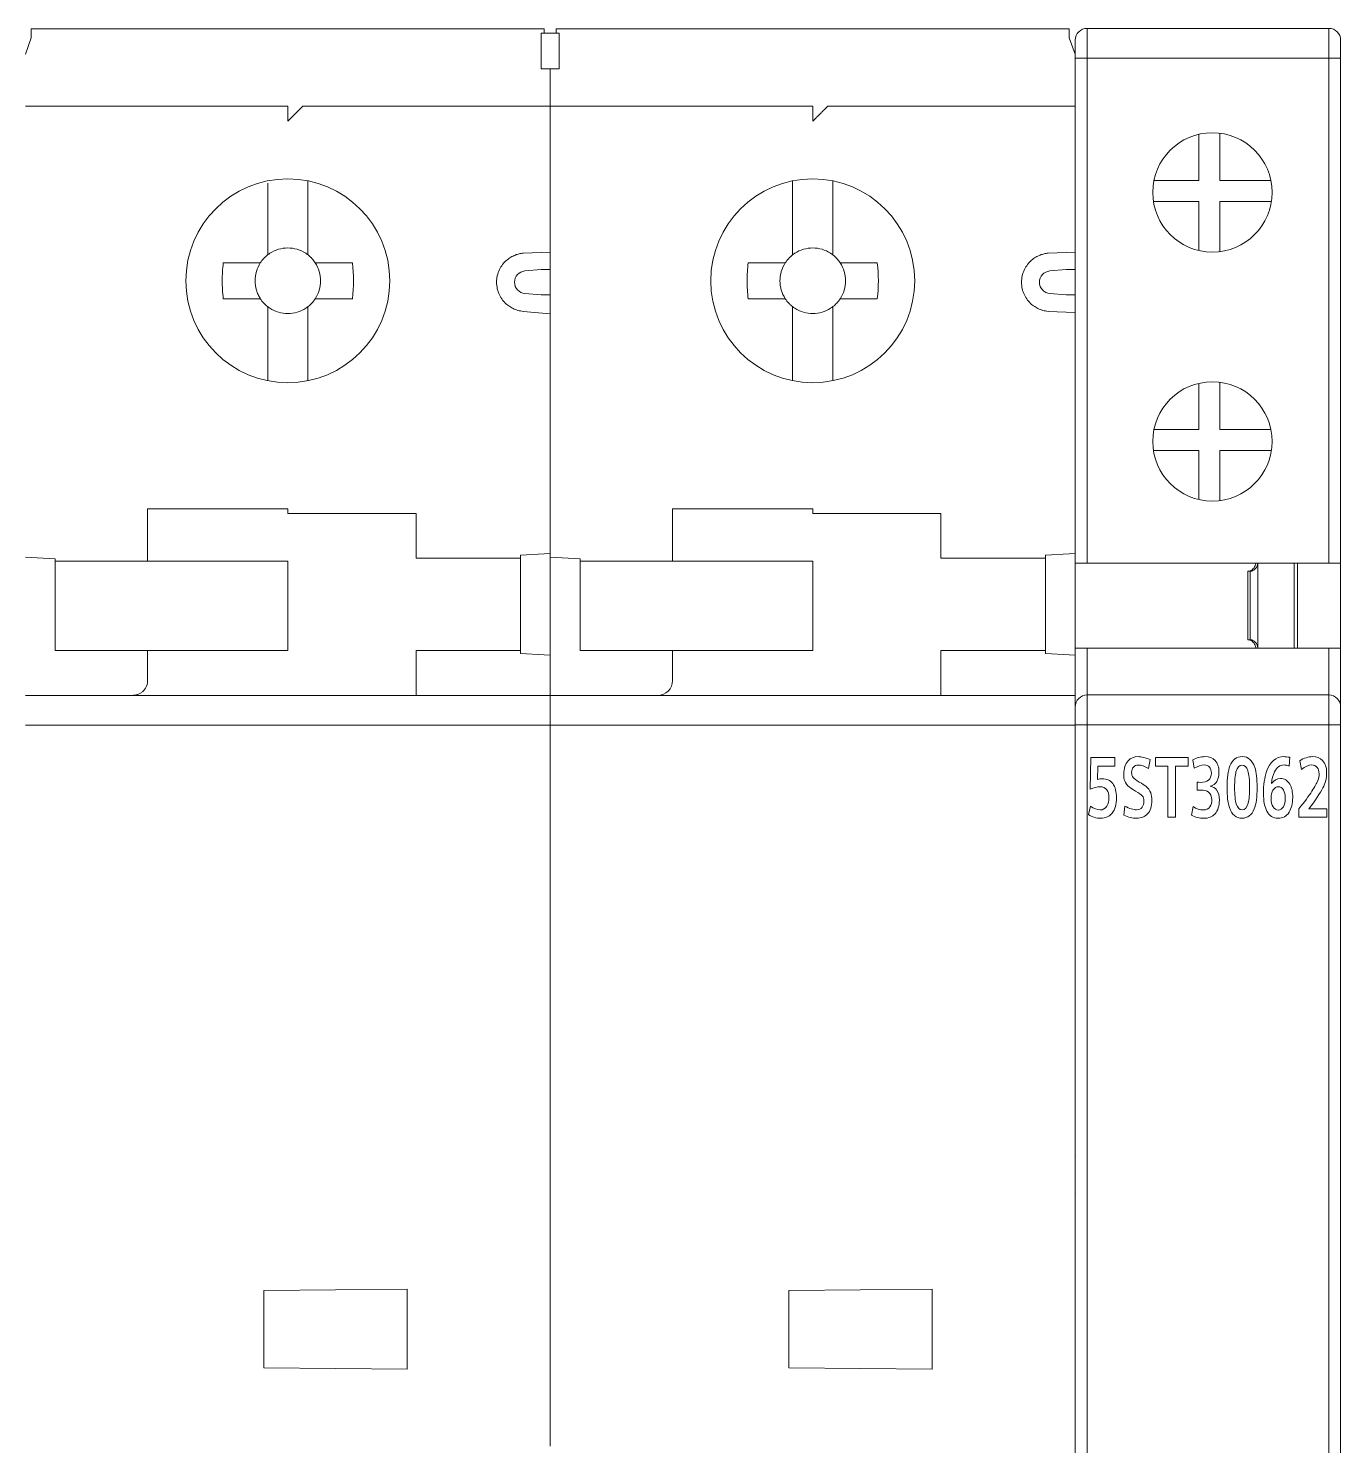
# Model space of a CAD drawing. Header units: millimetres. Extents: x 1359 to 3577, y 1336 to 3557.
# Drawn here: x 2645.08 to 2689.08, y 2729.83 to 2777.34 of the extents above; entities that cross this region are included whole.
import ezdxf

# ---------------------------------------------------------------- set-up
doc = ezdxf.new("R2010")
doc.units = ezdxf.units.MM
doc.layers.add('000-PI-Oprema', color=30, linetype='Continuous', lineweight=5)

msp = doc.modelspace()

# ---------------------------------------------------------------- linework, layer by layer
at = {"layer": '000-PI-Oprema', "color": 0, "lineweight": 0}
for p, q in [((2645.176, 2777.031), (2644.976, 2776.481)), ((2645.176, 2777.331), (2649.976, 2777.331)), ((2649.976, 2777.331), (2657.596, 2777.331)), ((2657.596, 2777.331), (2662.376, 2777.331)), ((2662.276, 2777.181), (2662.376, 2777.181)), ((2662.376, 2777.181), (2662.776, 2777.181)), ((2662.776, 2777.331), (2667.576, 2777.331)), ((2662.776, 2777.181), (2662.876, 2777.181)), ((2667.576, 2777.331), (2675.196, 2777.331)), ((2675.196, 2777.331), (2679.976, 2777.331)), ((2680.176, 2776.481), (2679.976, 2777.031)), ((2680.176, 2776.481), (2680.176, 2773.881)), ((2662.276, 2775.981), (2662.276, 2776.281)), ((2662.876, 2775.981), (2662.276, 2775.981)), ((2662.576, 2775.981), (2662.576, 2770.161)), ((2662.876, 2775.981), (2662.876, 2776.281)), ((2653.776, 2774.731), (2644.976, 2774.731)), ((2654.276, 2774.731), (2662.376, 2774.731)), ((2662.376, 2774.731), (2671.376, 2774.731)), ((2671.876, 2774.731), (2680.176, 2774.731)), ((2680.176, 2773.881), (2680.176, 2770.161)), ((2653.101, 2772.157), (2653.101, 2770.038)), ((2654.451, 2772.157), (2654.451, 2772.232)), ((2654.451, 2770.038), (2654.451, 2772.157)), ((2670.701, 2772.232), (2670.701, 2772.157)), ((2670.701, 2772.157), (2670.701, 2770.038)), ((2672.051, 2772.157), (2672.051, 2772.232)), ((2672.051, 2770.038), (2672.051, 2772.157)), ((2653.101, 2769.75), (2653.101, 2770.038)), ((2654.451, 2769.75), (2654.451, 2770.038)), ((2662.576, 2769.844), (2661.67, 2769.806)), ((2662.576, 2767.501), (2662.576, 2770.161)), ((2670.701, 2769.75), (2670.701, 2770.038)), ((2672.051, 2769.75), (2672.051, 2770.038)), ((2680.176, 2769.844), (2679.27, 2769.806)), ((2651.612, 2769.481), (2652.47, 2769.481)), ((2655.082, 2769.481), (2655.94, 2769.481)), ((2669.212, 2769.481), (2670.07, 2769.481)), ((2672.682, 2769.481), (2673.54, 2769.481)), ((2662.276, 2769.257), (2661.722, 2769.209)), ((2679.876, 2769.257), (2679.322, 2769.209)), ((2680.176, 2769.257), (2680.176, 2768.405)), ((2662.276, 2768.405), (2661.722, 2768.454)), ((2679.876, 2768.405), (2679.322, 2768.454)), ((2651.612, 2768.281), (2652.47, 2768.281)), ((2653.101, 2767.725), (2653.101, 2768.013)), ((2654.451, 2767.725), (2654.451, 2768.013)), ((2655.94, 2768.281), (2655.082, 2768.281)), ((2669.212, 2768.281), (2670.07, 2768.281)), ((2670.701, 2767.725), (2670.701, 2768.013)), ((2672.051, 2767.725), (2672.051, 2768.013)), ((2673.54, 2768.281), (2672.682, 2768.281)), ((2653.101, 2767.725), (2653.101, 2765.605)), ((2654.451, 2765.605), (2654.451, 2767.725)), ((2661.67, 2767.856), (2662.576, 2767.777)), ((2662.576, 2767.501), (2662.576, 2759.734)), ((2670.701, 2767.725), (2670.701, 2765.605)), ((2672.051, 2765.605), (2672.051, 2767.725)), ((2679.27, 2767.856), (2680.176, 2767.818)), ((2680.176, 2767.501), (2680.176, 2759.734)), ((2653.101, 2765.605), (2653.101, 2765.531)), ((2654.451, 2765.531), (2654.451, 2765.605)), ((2670.701, 2765.605), (2670.701, 2765.531)), ((2672.051, 2765.531), (2672.051, 2765.605)), ((2680.181, 2763.381), (2680.176, 2763.381)), ((2649.076, 2761.231), (2653.776, 2761.231)), ((2649.076, 2759.481), (2649.076, 2761.231)), ((2653.776, 2761.231), (2653.776, 2761.081)), ((2671.376, 2761.231), (2666.676, 2761.231)), ((2666.676, 2759.481), (2666.676, 2761.231)), ((2671.376, 2761.081), (2671.376, 2761.231)), ((2653.776, 2761.081), (2658.076, 2761.081)), ((2658.076, 2761.081), (2658.076, 2759.581)), ((2675.676, 2761.081), (2671.376, 2761.081)), ((2675.676, 2759.581), (2675.676, 2761.081)), ((2645.176, 2759.599), (2644.976, 2759.61)), ((2645.176, 2759.599), (2645.976, 2759.557)), ((2645.976, 2759.557), (2645.976, 2759.481)), ((2645.976, 2759.481), (2649.076, 2759.481)), ((2645.976, 2759.481), (2645.976, 2756.481)), ((2649.076, 2759.481), (2649.476, 2759.481)), ((2649.476, 2759.481), (2653.776, 2759.481)), ((2653.776, 2759.481), (2653.776, 2756.481)), ((2658.476, 2759.581), (2658.076, 2759.581)), ((2658.476, 2759.581), (2661.576, 2759.581)), ((2661.576, 2759.681), (2662.376, 2759.723)), ((2661.576, 2759.581), (2661.576, 2759.681)), ((2661.576, 2756.481), (2661.576, 2759.581)), ((2662.376, 2759.723), (2662.576, 2759.734)), ((2662.576, 2759.734), (2662.576, 2759.61)), ((2662.576, 2759.61), (2662.776, 2759.599)), ((2662.576, 2759.581), (2662.576, 2759.61)), ((2662.576, 2759.581), (2662.576, 2756.329)), ((2662.776, 2759.599), (2663.576, 2759.557)), ((2663.576, 2759.557), (2663.576, 2759.481)), ((2663.576, 2759.481), (2666.676, 2759.481)), ((2663.576, 2759.481), (2663.576, 2756.481)), ((2666.676, 2759.481), (2667.076, 2759.481)), ((2667.076, 2759.481), (2671.376, 2759.481)), ((2671.376, 2759.481), (2671.376, 2756.481)), ((2676.076, 2759.581), (2675.676, 2759.581)), ((2679.176, 2759.581), (2676.076, 2759.581)), ((2679.976, 2759.723), (2679.176, 2759.681)), ((2679.176, 2759.581), (2679.176, 2759.681)), ((2679.176, 2756.481), (2679.176, 2759.581)), ((2680.176, 2759.734), (2679.976, 2759.723)), ((2680.176, 2759.734), (2680.176, 2756.329)), ((2680.176, 2758.781), (2680.181, 2758.781)), ((2645.976, 2756.481), (2649.076, 2756.481)), ((2649.476, 2756.481), (2649.076, 2756.481)), ((2649.076, 2756.481), (2649.076, 2755.481)), ((2653.776, 2756.481), (2649.476, 2756.481)), ((2658.076, 2756.481), (2658.476, 2756.481)), ((2658.076, 2754.981), (2658.076, 2756.481)), ((2661.576, 2756.481), (2658.476, 2756.481)), ((2661.576, 2756.381), (2661.576, 2756.481)), ((2666.676, 2756.481), (2663.576, 2756.481)), ((2666.676, 2756.481), (2667.076, 2756.481)), ((2666.676, 2756.481), (2666.676, 2755.481)), ((2671.376, 2756.481), (2667.076, 2756.481)), ((2675.676, 2756.481), (2676.076, 2756.481)), ((2675.676, 2756.481), (2675.676, 2754.981)), ((2679.176, 2756.481), (2676.076, 2756.481)), ((2679.176, 2756.381), (2679.176, 2756.481)), ((2661.576, 2756.381), (2662.376, 2756.339)), ((2662.376, 2756.339), (2662.576, 2756.329)), ((2662.576, 2755.405), (2662.576, 2756.329)), ((2679.976, 2756.339), (2679.176, 2756.381)), ((2679.976, 2756.339), (2680.176, 2756.329)), ((2680.176, 2756.329), (2680.176, 2754.131)), ((2662.576, 2755.405), (2662.576, 2754.131)), ((2644.976, 2754.981), (2662.576, 2754.981)), ((2680.176, 2754.981), (2662.576, 2754.981)), ((2662.576, 2754.131), (2662.576, 2753.981)), ((2680.176, 2754.131), (2680.176, 2729.964)), ((2662.376, 2753.981), (2644.976, 2753.981)), ((2662.576, 2753.981), (2662.376, 2753.981)), ((2679.976, 2753.981), (2662.576, 2753.986)), ((2662.576, 2753.981), (2662.576, 2729.814)), ((2679.976, 2753.981), (2680.176, 2753.981)), ((2680.176, 2749.281), (2680.181, 2749.281)), ((2680.181, 2746.936), (2680.176, 2746.931)), ((2680.176, 2739.531), (2680.181, 2739.526)), ((2680.176, 2738.281), (2680.181, 2738.295)), ((2652.976, 2735.031), (2657.776, 2735.073)), ((2652.976, 2732.431), (2652.976, 2735.031)), ((2657.776, 2735.073), (2657.776, 2732.389)), ((2670.576, 2735.031), (2675.376, 2735.073)), ((2670.576, 2732.431), (2670.576, 2735.031)), ((2675.376, 2735.073), (2675.376, 2732.389)), ((2657.776, 2732.389), (2652.976, 2732.431)), ((2675.376, 2732.389), (2670.576, 2732.431))]:
    msp.add_line(p, q, dxfattribs=at)
at = {"layer": '000-PI-Oprema', "color": 0, "linetype": 'ByBlock', "lineweight": 0}
for p, q in [((2680.176, 2776.344), (2680.176, 2776.944)), ((2680.576, 2777.344), (2688.676, 2777.344)), ((2680.576, 2776.344), (2680.576, 2777.344)), ((2688.676, 2776.344), (2688.676, 2777.344)), ((2689.076, 2776.944), (2689.076, 2776.344)), ((2680.176, 2759.419), (2680.176, 2776.344)), ((2680.576, 2776.344), (2680.176, 2776.344)), ((2680.576, 2759.419), (2680.576, 2776.344)), ((2680.576, 2776.344), (2688.676, 2776.344)), ((2688.676, 2759.419), (2688.676, 2776.344)), ((2689.076, 2776.344), (2688.676, 2776.344)), ((2689.076, 2776.344), (2689.076, 2759.419)), ((2684.325, 2773.792), (2684.325, 2772.244)), ((2685.025, 2773.828), (2685.025, 2772.244)), ((2682.817, 2772.244), (2684.325, 2772.244)), ((2685.025, 2772.244), (2686.736, 2772.244)), ((2682.799, 2771.544), (2684.325, 2771.544)), ((2684.325, 2771.544), (2684.325, 2769.895)), ((2685.025, 2769.86), (2685.025, 2771.544)), ((2686.754, 2771.544), (2685.025, 2771.544)), ((2684.325, 2765.442), (2684.325, 2763.894)), ((2685.025, 2765.478), (2685.025, 2763.894)), ((2682.817, 2763.894), (2684.325, 2763.894)), ((2685.025, 2763.894), (2686.736, 2763.894)), ((2684.325, 2763.194), (2682.799, 2763.194)), ((2684.325, 2763.194), (2684.325, 2761.545)), ((2686.754, 2763.194), (2685.025, 2763.194)), ((2685.025, 2761.51), (2685.025, 2763.194)), ((2680.576, 2759.419), (2680.176, 2759.419)), ((2680.176, 2759.144), (2680.176, 2759.419)), ((2688.676, 2759.419), (2680.576, 2759.419)), ((2686.299, 2759.419), (2686.299, 2756.569)), ((2687.521, 2756.569), (2687.521, 2759.419)), ((2687.626, 2759.419), (2687.626, 2756.569)), ((2689.076, 2759.419), (2688.676, 2759.419)), ((2689.076, 2759.419), (2689.076, 2756.569)), ((2680.176, 2756.569), (2680.176, 2759.144)), ((2685.966, 2756.844), (2685.966, 2759.144)), ((2685.966, 2759.144), (2686.037, 2759.144)), ((2686.037, 2756.844), (2686.037, 2759.144)), ((2686.052, 2759.144), (2686.037, 2759.144)), ((2680.176, 2754.594), (2680.176, 2756.569)), ((2680.176, 2756.569), (2680.576, 2756.569)), ((2688.676, 2756.569), (2680.576, 2756.569)), ((2680.576, 2756.569), (2680.576, 2754.994)), ((2686.037, 2756.844), (2685.966, 2756.844)), ((2686.052, 2756.844), (2686.037, 2756.844)), ((2688.676, 2756.569), (2689.076, 2756.569)), ((2688.676, 2754.994), (2688.676, 2756.569)), ((2689.076, 2756.569), (2689.076, 2754.594)), ((2680.176, 2753.994), (2680.176, 2754.594)), ((2688.676, 2754.994), (2680.576, 2754.994)), ((2680.576, 2753.994), (2680.576, 2754.994)), ((2688.676, 2753.994), (2688.676, 2754.994)), ((2689.076, 2754.594), (2689.076, 2753.994)), ((2680.176, 2727.383), (2680.176, 2753.994)), ((2680.576, 2753.994), (2680.176, 2753.994)), ((2680.576, 2727.638), (2680.576, 2753.994)), ((2688.676, 2753.994), (2680.576, 2753.994)), ((2689.076, 2753.994), (2688.676, 2753.994)), ((2688.676, 2727.638), (2688.676, 2753.994)), ((2689.076, 2753.994), (2689.076, 2727.383)), ((2689.076, 2753.994), (2689.076, 2727.383)), ((2680.675, 2751.836), (2680.698, 2752.894)), ((2680.698, 2752.894), (2681.509, 2752.894)), ((2681.509, 2752.894), (2681.509, 2752.612)), ((2682.686, 2752.826), (2682.636, 2752.529)), ((2682.865, 2752.612), (2682.865, 2752.894)), ((2682.865, 2752.894), (2683.958, 2752.894)), ((2683.958, 2752.894), (2683.958, 2752.612)), ((2684.168, 2752.537), (2684.119, 2752.819)), ((2687.369, 2752.904), (2687.349, 2752.61)), ((2687.763, 2752.496), (2687.702, 2752.787)), ((2680.94, 2752.612), (2680.928, 2752.166)), ((2681.509, 2752.612), (2680.94, 2752.612)), ((2683.283, 2752.612), (2682.865, 2752.612)), ((2683.283, 2750.894), (2683.283, 2752.612)), ((2683.958, 2752.612), (2683.534, 2752.612)), ((2683.534, 2752.612), (2683.534, 2750.894)), ((2684.27, 2751.799), (2684.27, 2752.071)), ((2680.617, 2750.984), (2680.686, 2751.272)), ((2681.808, 2750.964), (2681.844, 2751.269)), ((2684.076, 2750.966), (2684.128, 2751.252)), ((2683.534, 2750.894), (2683.283, 2750.894)), ((2687.677, 2750.894), (2687.677, 2751.172)), ((2688.617, 2750.894), (2687.677, 2750.894)), ((2688.009, 2751.176), (2688.617, 2751.176)), ((2688.617, 2751.176), (2688.617, 2750.894))]:
    msp.add_line(p, q, dxfattribs=at)
for centre in [(2684.776, 2771.844), (2684.776, 2763.494)]:
    msp.add_circle(centre, 2, dxfattribs=at)
at = {"layer": '000-PI-Oprema', "color": 0, "lineweight": 0}
for centre in [(2653.776, 2768.881), (2671.376, 2768.881)]:
    msp.add_circle(centre, 3.418, dxfattribs=at)
at = {"layer": '000-PI-Oprema', "color": 0, "linetype": 'ByBlock', "lineweight": 0}
for centre, start, end in [((2680.576, 2776.944), 90, 180), ((2688.676, 2776.944), 0, 90), ((2680.576, 2754.594), 90, 180), ((2688.676, 2754.594), 0, 90)]:
    msp.add_arc(centre, 0.4, start, end, dxfattribs=at)
at = {"layer": '000-PI-Oprema', "color": 0, "lineweight": 0}
for centre, radius, start, end in [((2653.776, 2768.881), 1.1, 123.0557, 133.0681), ((2653.776, 2768.881), 1.1, 46.9319, 56.9443), ((2671.376, 2768.881), 1.1, 123.0557, 133.0681), ((2671.376, 2768.881), 1.1, 46.9319, 56.9443), ((2653.776, 2768.881), 1.1, 136.9319, 146.9443), ((2653.776, 2768.881), 1.1, 135, 136.9319), ((2653.776, 2768.881), 1.1, 45, 46.9319), ((2653.776, 2768.881), 1.1, 43.0681, 45), ((2653.776, 2768.881), 1.1, 33.0557, 43.0681), ((2671.376, 2768.881), 1.1, 136.9319, 146.9443), ((2671.376, 2768.881), 1.1, 135, 136.9319), ((2671.376, 2768.881), 1.1, 45, 46.9319), ((2671.376, 2768.881), 1.1, 43.0681, 45), ((2671.376, 2768.881), 1.1, 33.0557, 43.0681), ((2653.776, 2768.881), 1.1, 213.0557, 223.0681), ((2653.776, 2768.881), 1.1, 226.9319, 236.9443), ((2653.776, 2768.881), 1.1, 303.0557, 313.0681), ((2653.776, 2768.881), 1.1, 313.0681, 315), ((2653.776, 2768.881), 1.1, 315, 316.9319), ((2653.776, 2768.881), 1.1, 316.9319, 326.9443), ((2671.376, 2768.881), 1.1, 213.0557, 223.0681), ((2671.376, 2768.881), 1.1, 226.9319, 236.9443), ((2671.376, 2768.881), 1.1, 303.0557, 313.0681), ((2671.376, 2768.881), 1.1, 313.0681, 315), ((2671.376, 2768.881), 1.1, 315, 316.9319), ((2671.376, 2768.881), 1.1, 316.9319, 326.9443), ((2666.176, 2755.481), 0.5, 270, 0)]:
    msp.add_arc(centre, radius, start, end, dxfattribs=at)
for points, knots in [([(2645.176, 2777.031), (2645.176, 2777.057), (2645.176, 2777.112), (2645.176, 2777.187), (2645.176, 2777.252), (2645.176, 2777.298), (2645.176, 2777.326), (2645.176, 2777.329), (2645.176, 2777.331)], [0.2613825, 0.2613825, 0.2613825, 0.2613825, 0.3685854, 0.5000663, 0.6285535, 0.7600358, 0.8779631, 1, 1, 1, 1]), ([(2662.276, 2777.181), (2662.276, 2777.162), (2662.276, 2777.108), (2662.276, 2776.993), (2662.276, 2776.834), (2662.276, 2776.657), (2662.276, 2776.47), (2662.276, 2776.344), (2662.276, 2776.281)], [0.287427, 0.287427, 0.287427, 0.287427, 0.3699948, 0.5001298, 0.629921, 0.7600558, 0.879771, 1, 1, 1, 1]), ([(2662.376, 2777.181), (2662.376, 2777.182), (2662.376, 2777.238), (2662.376, 2777.306), (2662.376, 2777.323), (2662.376, 2777.331)], [0, 0, 0, 0, 0.010834, 0.505413, 1, 1, 1, 1]), ([(2662.776, 2777.331), (2662.776, 2777.323), (2662.776, 2777.306), (2662.776, 2777.238), (2662.776, 2777.182), (2662.776, 2777.181)], [0, 0, 0, 0, 0.494587, 0.989166, 1, 1, 1, 1]), ([(2662.876, 2777.181), (2662.876, 2777.133), (2662.876, 2777.068), (2662.876, 2776.803), (2662.876, 2776.543), (2662.876, 2776.281)], [0.2858647, 0.2858647, 0.2858647, 0.2858647, 0.5, 0.5, 1, 1, 1, 1]), ([(2679.976, 2777.031), (2679.976, 2777.088), (2679.976, 2777.141), (2679.976, 2777.277), (2679.976, 2777.331), (2679.976, 2777.331)], [0.262243, 0.262243, 0.262243, 0.262243, 0.5, 0.5, 1, 1, 1, 1]), ([(2653.776, 2774.731), (2653.776, 2774.73), (2653.776, 2774.729), (2653.776, 2774.716), (2653.776, 2774.694), (2653.776, 2774.652), (2653.776, 2774.588), (2653.776, 2774.508), (2653.776, 2774.42), (2653.776, 2774.326), (2653.776, 2774.263), (2653.776, 2774.231)], [0, 0, 0, 0, 0.080758, 0.160392, 0.240099, 0.368585, 0.500066, 0.628554, 0.760036, 0.877963, 1, 1, 1, 1]), ([(2654.276, 2774.731), (2654.276, 2774.731), (2654.274, 2774.73), (2654.265, 2774.72), (2654.25, 2774.706), (2654.229, 2774.684), (2654.202, 2774.657), (2654.169, 2774.624), (2654.122, 2774.577), (2654.055, 2774.51), (2653.974, 2774.428), (2653.879, 2774.334), (2653.814, 2774.269), (2653.776, 2774.231)], [0, 0, 0, 0, 0.056117, 0.113833, 0.173777, 0.236509, 0.302522, 0.372235, 0.446007, 0.56933, 0.712859, 0.83153, 1, 1, 1, 1]), ([(2671.376, 2774.231), (2671.376, 2774.362), (2671.376, 2774.492), (2671.376, 2774.677), (2671.376, 2774.731), (2671.376, 2774.731)], [0, 0, 0, 0, 0.5, 0.5, 1, 1, 1, 1]), ([(2671.376, 2774.231), (2671.398, 2774.253), (2671.442, 2774.297), (2671.506, 2774.361), (2671.577, 2774.432), (2671.654, 2774.509), (2671.73, 2774.585), (2671.793, 2774.648), (2671.84, 2774.695), (2671.871, 2774.726), (2671.874, 2774.729), (2671.876, 2774.731)], [0, 0, 0, 0, 0.097283, 0.192791, 0.287384, 0.42418, 0.554334, 0.675821, 0.789691, 0.896334, 1, 1, 1, 1]), ([(2654.376, 2769.803), (2654.199, 2769.919), (2653.988, 2769.981), (2653.565, 2769.981), (2653.354, 2769.919), (2653.176, 2769.803)], [0, 0, 0, 0, 0.5, 0.5, 1, 1, 1, 1]), ([(2661.67, 2767.856), (2661.639, 2767.86), (2661.579, 2767.867), (2661.49, 2767.888), (2661.379, 2767.924), (2661.25, 2767.987), (2661.105, 2768.092), (2660.973, 2768.231), (2660.864, 2768.408), (2660.792, 2768.611), (2660.768, 2768.831), (2660.792, 2769.052), (2660.864, 2769.254), (2660.973, 2769.432), (2661.104, 2769.57), (2661.25, 2769.676), (2661.393, 2769.744), (2661.534, 2769.789), (2661.624, 2769.8), (2661.67, 2769.806)], [0, 0, 0, 0, 0.031513, 0.062833, 0.094232, 0.152293, 0.210532, 0.279327, 0.348301, 0.424071, 0.50002, 0.57579, 0.651739, 0.720534, 0.789508, 0.84757, 0.905809, 0.95275, 1, 1, 1, 1]), ([(2671.976, 2769.803), (2671.799, 2769.919), (2671.588, 2769.981), (2671.165, 2769.981), (2670.954, 2769.919), (2670.776, 2769.803)], [0, 0, 0, 0, 0.5, 0.5, 1, 1, 1, 1]), ([(2679.27, 2767.856), (2679.239, 2767.86), (2679.179, 2767.867), (2679.09, 2767.888), (2678.979, 2767.924), (2678.85, 2767.987), (2678.705, 2768.092), (2678.573, 2768.231), (2678.464, 2768.408), (2678.392, 2768.611), (2678.368, 2768.831), (2678.392, 2769.052), (2678.464, 2769.254), (2678.573, 2769.432), (2678.704, 2769.57), (2678.85, 2769.676), (2678.993, 2769.744), (2679.134, 2769.789), (2679.224, 2769.8), (2679.27, 2769.806)], [0, 0, 0, 0, 0.031513, 0.062833, 0.094232, 0.152293, 0.210532, 0.279327, 0.348301, 0.424071, 0.50002, 0.57579, 0.651739, 0.720534, 0.789508, 0.84757, 0.905809, 0.95275, 1, 1, 1, 1]), ([(2680.176, 2770.16), (2680.176, 2770.16), (2680.176, 2770.158), (2680.176, 2770.145), (2680.176, 2770.123), (2680.176, 2770.084), (2680.176, 2770.014), (2680.176, 2769.901), (2680.176, 2769.763), (2680.176, 2769.606), (2680.176, 2769.435), (2680.176, 2769.316), (2680.176, 2769.257)], [0, 0, 0, 0, 0.062572, 0.124512, 0.186422, 0.248903, 0.373491, 0.498598, 0.623567, 0.749199, 0.874318, 1, 1, 1, 1]), ([(2651.612, 2769.481), (2651.588, 2769.282), (2651.564, 2768.881), (2651.588, 2768.48), (2651.613, 2768.281), (2651.612, 2768.281)], [-0.000008, -0.000008, -0.000008, -0.000008, 0.499992, 0.999992, 1, 1, 1, 1]), ([(2655.082, 2769.481), (2655.015, 2769.481), (2654.89, 2769.481), (2654.759, 2769.481), (2654.698, 2769.481)], [0, 0, 0, 0, 0.54278, 1, 1, 1, 1]), ([(2669.212, 2769.481), (2669.188, 2769.282), (2669.164, 2768.881), (2669.188, 2768.48), (2669.213, 2768.281), (2669.212, 2768.281)], [0, 0, 0, 0, 0.5, 1, 1.000008, 1.000008, 1.000008, 1.000008]), ([(2672.682, 2769.481), (2672.615, 2769.481), (2672.49, 2769.481), (2672.359, 2769.481), (2672.298, 2769.481)], [0, 0, 0, 0, 0.54278, 1, 1, 1, 1]), ([(2652.854, 2768.281), (2652.856, 2768.283), (2652.854, 2768.281), (2652.854, 2768.282), (2652.854, 2768.282), (2652.854, 2768.282), (2652.854, 2768.283), (2652.853, 2768.284), (2652.851, 2768.286), (2652.848, 2768.291), (2652.842, 2768.301), (2652.83, 2768.321), (2652.807, 2768.361), (2652.765, 2768.443), (2652.7, 2768.617), (2652.676, 2768.776), (2652.676, 2768.881)], [0, 0, 0, 0, 0.000244, 0.000244, 0.000488, 0.000977, 0.001953, 0.003906, 0.007813, 0.015625, 0.03125, 0.0625, 0.125, 0.25, 0.5, 1, 1, 1, 1]), ([(2661.722, 2768.454), (2661.629, 2768.462), (2661.539, 2768.506), (2661.413, 2768.644), (2661.376, 2768.738), (2661.376, 2768.925), (2661.413, 2769.018), (2661.539, 2769.156), (2661.629, 2769.2), (2661.722, 2769.209)], [0, 0, 0, 0, 0.25, 0.25, 0.5, 0.5, 0.75, 0.75, 1, 1, 1, 1]), ([(2662.576, 2769.257), (2662.576, 2769.257), (2662.544, 2769.257), (2662.433, 2769.257), (2662.355, 2769.257), (2662.276, 2769.257)], [0, 0, 0, 0, 0.5, 0.5, 1, 1, 1, 1]), ([(2670.454, 2768.281), (2670.454, 2768.281), (2670.339, 2768.459), (2670.276, 2768.67), (2670.276, 2768.881)], [0, 0, 0, 0, 0.0000079, 0.5000079, 0.5000079, 0.5000079, 0.5000079]), ([(2679.322, 2768.454), (2679.229, 2768.462), (2679.139, 2768.506), (2679.013, 2768.644), (2678.976, 2768.738), (2678.976, 2768.925), (2679.013, 2769.018), (2679.139, 2769.156), (2679.229, 2769.2), (2679.322, 2769.209)], [0, 0, 0, 0, 0.25, 0.25, 0.5, 0.5, 0.75, 0.75, 1, 1, 1, 1]), ([(2680.176, 2769.257), (2680.176, 2769.257), (2680.144, 2769.257), (2680.033, 2769.257), (2679.955, 2769.257), (2679.876, 2769.257)], [0, 0, 0, 0, 0.5, 0.5, 1, 1, 1, 1]), ([(2662.576, 2768.405), (2662.576, 2768.405), (2662.547, 2768.405), (2662.43, 2768.405), (2662.347, 2768.405), (2662.276, 2768.405)], [0, 0, 0, 0, 0.5, 0.5, 1, 1, 1, 1]), ([(2680.176, 2768.405), (2680.176, 2768.405), (2680.147, 2768.405), (2680.03, 2768.405), (2679.947, 2768.405), (2679.876, 2768.405)], [0, 0, 0, 0, 0.5, 0.5, 1, 1, 1, 1]), ([(2680.176, 2768.405), (2680.176, 2768.376), (2680.176, 2768.316), (2680.176, 2768.229), (2680.176, 2768.142), (2680.176, 2768.031), (2680.176, 2767.899), (2680.176, 2767.762), (2680.176, 2767.648), (2680.176, 2767.566), (2680.176, 2767.512), (2680.176, 2767.505), (2680.176, 2767.502)], [0, 0, 0, 0, 0.06314, 0.125631, 0.188079, 0.251095, 0.376332, 0.501694, 0.62641, 0.751388, 0.875439, 1, 1, 1, 1]), ([(2652.47, 2768.281), (2652.538, 2768.281), (2652.662, 2768.281), (2652.794, 2768.281), (2652.854, 2768.281)], [0, 0, 0, 0, 0.54278, 1, 1, 1, 1]), ([(2653.176, 2767.959), (2653.354, 2767.844), (2653.565, 2767.781), (2653.988, 2767.781), (2654.199, 2767.844), (2654.376, 2767.959)], [0, 0, 0, 0, 0.5, 0.5, 1, 1, 1, 1]), ([(2655.082, 2768.281), (2655.015, 2768.281), (2654.891, 2768.281), (2654.759, 2768.281), (2654.698, 2768.281)], [0, 0, 0, 0, 0.540007, 1, 1, 1, 1]), ([(2670.07, 2768.281), (2670.138, 2768.281), (2670.262, 2768.281), (2670.394, 2768.281), (2670.454, 2768.281)], [0, 0, 0, 0, 0.54278, 1, 1, 1, 1]), ([(2670.776, 2767.959), (2670.954, 2767.844), (2671.165, 2767.781), (2671.588, 2767.781), (2671.799, 2767.844), (2671.976, 2767.959)], [0, 0, 0, 0, 0.5, 0.5, 1, 1, 1, 1]), ([(2672.682, 2768.281), (2672.615, 2768.281), (2672.491, 2768.281), (2672.359, 2768.281), (2672.298, 2768.281)], [0, 0, 0, 0, 0.540007, 1, 1, 1, 1]), ([(2648.576, 2754.981), (2648.597, 2754.982), (2648.634, 2754.983), (2648.687, 2754.993), (2648.73, 2755.005), (2648.787, 2755.026), (2648.855, 2755.062), (2648.932, 2755.125), (2648.994, 2755.201), (2649.041, 2755.29), (2649.071, 2755.385), (2649.074, 2755.45), (2649.076, 2755.481)], [0, 0, 0, 0, 0.090538, 0.168629, 0.234274, 0.28748, 0.430983, 0.554467, 0.680811, 0.79553, 0.900937, 1, 1, 1, 1]), ([(2680.176, 2754.131), (2680.176, 2754.13), (2680.176, 2754.128), (2680.176, 2754.113), (2680.176, 2754.085), (2680.176, 2754.041), (2680.176, 2754.001), (2680.176, 2753.981)], [0, 0, 0, 0, 0.169382, 0.332374, 0.500748, 0.7482, 1, 1, 1, 1]), ([(2662.576, 2754.081), (2662.576, 2754.077), (2662.576, 2754.071), (2662.576, 2754.003), (2662.576, 2753.986)], [0, 0, 0, 0, 0.751055, 1, 1, 1, 1])]:
    msp.add_open_spline(points, degree=3, knots=knots, dxfattribs=at)
for points in [[(2652.854, 2769.481), (2652.72, 2769.481), (2652.594, 2769.481), (2652.47, 2769.481)], [(2652.676, 2768.881), (2652.676, 2769.093), (2652.739, 2769.304), (2652.854, 2769.481)], [(2652.998, 2769.659), (2653.007, 2769.668), (2653.016, 2769.676), (2653.025, 2769.685)], [(2654.876, 2768.881), (2654.876, 2769.093), (2654.814, 2769.304), (2654.698, 2769.481)], [(2655.94, 2768.281), (2655.988, 2768.68), (2655.988, 2769.083), (2655.94, 2769.481)], [(2670.454, 2769.481), (2670.32, 2769.481), (2670.194, 2769.481), (2670.07, 2769.481)], [(2670.276, 2768.881), (2670.276, 2769.093), (2670.339, 2769.304), (2670.454, 2769.481)], [(2670.598, 2769.659), (2670.607, 2769.668), (2670.616, 2769.676), (2670.625, 2769.685)], [(2672.476, 2768.881), (2672.476, 2769.093), (2672.414, 2769.304), (2672.298, 2769.481)], [(2673.54, 2768.281), (2673.588, 2768.68), (2673.588, 2769.083), (2673.54, 2769.481)], [(2654.698, 2768.281), (2654.814, 2768.459), (2654.876, 2768.67), (2654.876, 2768.881)], [(2672.298, 2768.281), (2672.414, 2768.459), (2672.476, 2768.67), (2672.476, 2768.881)], [(2652.998, 2768.103), (2652.99, 2768.112), (2652.981, 2768.121), (2652.973, 2768.13)], [(2653.025, 2768.078), (2653.016, 2768.086), (2653.007, 2768.095), (2652.998, 2768.103)], [(2670.598, 2768.103), (2670.59, 2768.112), (2670.581, 2768.121), (2670.573, 2768.13)], [(2670.625, 2768.078), (2670.616, 2768.086), (2670.607, 2768.095), (2670.598, 2768.103)]]:
    msp.add_open_spline(points, degree=3, dxfattribs=at)
at = {"layer": '000-PI-Oprema', "color": 0, "linetype": 'ByBlock', "lineweight": 0}
for points, knots in [([(2685.972, 2759.144), (2685.992, 2759.144), (2686.033, 2759.15), (2686.094, 2759.18), (2686.15, 2759.227), (2686.194, 2759.289), (2686.221, 2759.355), (2686.229, 2759.4), (2686.23, 2759.419)], [0, 0, 0, 0, 0.175589, 0.351177, 0.526766, 0.702354, 0.877943, 1, 1, 1, 1]), ([(2686.298, 2759.419), (2686.297, 2759.407), (2686.296, 2759.395), (2686.292, 2759.373), (2686.289, 2759.363), (2686.283, 2759.343), (2686.28, 2759.334), (2686.269, 2759.306), (2686.26, 2759.288), (2686.244, 2759.263), (2686.238, 2759.255), (2686.226, 2759.239), (2686.213, 2759.224), (2686.2, 2759.212), (2686.186, 2759.199), (2686.179, 2759.194), (2686.158, 2759.178), (2686.144, 2759.169), (2686.122, 2759.16), (2686.115, 2759.157), (2686.101, 2759.152), (2686.095, 2759.15), (2686.075, 2759.145), (2686.063, 2759.144), (2686.052, 2759.144)], [0, 0, 0, 0, 0.078296, 0.078296, 0.144132, 0.144132, 0.209968, 0.209968, 0.34164, 0.34164, 0.407476, 0.407476, 0.473312, 0.539148, 0.539148, 0.604984, 0.604984, 0.736656, 0.736656, 0.802492, 0.802492, 0.868328, 0.868328, 1, 1, 1, 1]), ([(2686.23, 2756.569), (2686.229, 2756.588), (2686.221, 2756.633), (2686.194, 2756.699), (2686.15, 2756.761), (2686.094, 2756.808), (2686.033, 2756.837), (2685.992, 2756.844), (2685.972, 2756.844)], [0, 0, 0, 0, 0.122057, 0.297646, 0.473234, 0.648823, 0.824411, 1, 1, 1, 1]), ([(2686.052, 2756.844), (2686.063, 2756.844), (2686.075, 2756.843), (2686.095, 2756.838), (2686.101, 2756.836), (2686.115, 2756.831), (2686.122, 2756.828), (2686.144, 2756.818), (2686.158, 2756.81), (2686.179, 2756.794), (2686.186, 2756.789), (2686.2, 2756.777), (2686.213, 2756.763), (2686.226, 2756.749), (2686.238, 2756.733), (2686.244, 2756.725), (2686.26, 2756.7), (2686.269, 2756.682), (2686.28, 2756.654), (2686.283, 2756.644), (2686.289, 2756.625), (2686.292, 2756.615), (2686.296, 2756.593), (2686.297, 2756.581), (2686.298, 2756.569)], [0, 0, 0, 0, 0.131674, 0.131674, 0.197511, 0.197511, 0.263348, 0.263348, 0.395022, 0.395022, 0.460859, 0.460859, 0.526697, 0.592534, 0.592534, 0.658371, 0.658371, 0.790045, 0.790045, 0.855882, 0.855882, 0.921719, 0.921719, 1, 1, 1, 1]), ([(2681.839, 2752.112), (2681.815, 2752.177), (2681.803, 2752.252), (2681.803, 2752.531), (2681.852, 2752.68), (2682.031, 2752.881), (2682.143, 2752.927), (2682.403, 2752.927), (2682.536, 2752.893), (2682.686, 2752.826)], [0, 0, 0, 0, 0.147499, 0.147499, 0.478915, 0.478915, 0.764253, 0.764253, 1, 1, 1, 1]), ([(2684.119, 2752.819), (2684.251, 2752.891), (2684.387, 2752.927), (2684.672, 2752.927), (2684.784, 2752.883), (2684.952, 2752.707), (2684.995, 2752.577), (2684.995, 2752.241), (2684.952, 2752.113), (2684.867, 2752.026)], [0, 0, 0, 0, 0.239001, 0.239001, 0.484461, 0.484461, 0.74061, 0.74061, 1, 1, 1, 1]), ([(2685.347, 2751.219), (2685.293, 2751.383), (2685.266, 2751.607), (2685.266, 2752.214), (2685.299, 2752.454), (2685.449, 2752.823), (2685.587, 2752.927), (2685.976, 2752.927), (2686.116, 2752.806), (2686.251, 2752.406), (2686.276, 2752.182), (2686.276, 2751.576), (2686.244, 2751.335), (2686.094, 2750.965), (2685.958, 2750.862), (2685.57, 2750.862), (2685.426, 2750.982), (2685.347, 2751.219)], [0, 0, 0, 0, 0.102607, 0.102607, 0.215344, 0.215344, 0.359602, 0.359602, 0.508449, 0.508449, 0.605424, 0.605424, 0.712738, 0.712738, 0.850747, 0.850747, 1, 1, 1, 1]), ([(2686.761, 2752.022), (2686.84, 2752.136), (2686.939, 2752.194), (2687.192, 2752.194), (2687.296, 2752.129), (2687.437, 2751.892), (2687.469, 2751.745), (2687.469, 2751.352), (2687.428, 2751.186), (2687.258, 2750.928), (2687.137, 2750.862), (2686.81, 2750.862), (2686.683, 2750.94), (2686.526, 2751.241), (2686.488, 2751.441), (2686.488, 2751.979), (2686.523, 2752.22), (2686.705, 2752.759), (2686.9, 2752.927), (2687.227, 2752.927), (2687.29, 2752.919), (2687.369, 2752.904)], [0, 0, 0, 0, 0.089461, 0.089461, 0.19129, 0.19129, 0.276772, 0.276772, 0.371724, 0.371724, 0.473605, 0.473605, 0.585698, 0.585698, 0.686027, 0.686027, 0.793303, 0.793303, 0.969646, 0.969646, 1, 1, 1, 1]), ([(2687.702, 2752.787), (2687.844, 2752.88), (2687.989, 2752.927), (2688.277, 2752.927), (2688.389, 2752.882), (2688.561, 2752.694), (2688.606, 2752.555), (2688.606, 2752.208), (2688.564, 2752.044), (2688.389, 2751.699), (2688.232, 2751.464), (2688.009, 2751.176)], [0, 0, 0, 0, 0.197997, 0.197997, 0.390323, 0.390323, 0.600635, 0.600635, 0.791326, 0.791326, 1, 1, 1, 1]), ([(2682.12, 2752.228), (2682.154, 2752.187), (2682.222, 2752.135), (2682.431, 2752.016), (2682.505, 2751.969), (2682.624, 2751.872), (2682.678, 2751.797), (2682.732, 2751.638), (2682.745, 2751.556), (2682.745, 2751.263), (2682.696, 2751.11), (2682.51, 2750.909), (2682.389, 2750.862), (2682.096, 2750.862), (2681.953, 2750.896), (2681.808, 2750.964)], [0, 0, 0, 0, 0.06591, 0.06591, 0.134283, 0.134283, 0.266631, 0.266631, 0.375393, 0.375393, 0.604525, 0.604525, 0.8097, 0.8097, 1, 1, 1, 1]), ([(2682.13, 2752.576), (2682.087, 2752.529), (2682.066, 2752.468), (2682.066, 2752.326), (2682.084, 2752.272), (2682.12, 2752.228)], [0, 0, 0, 0, 0.539326, 0.539326, 1, 1, 1, 1]), ([(2682.636, 2752.529), (2682.503, 2752.605), (2682.389, 2752.644), (2682.225, 2752.644), (2682.17, 2752.622), (2682.13, 2752.576)], [0, 0, 0, 0, 0.576744, 0.576744, 1, 1, 1, 1]), ([(2684.678, 2752.575), (2684.636, 2752.623), (2684.575, 2752.647), (2684.404, 2752.647), (2684.295, 2752.61), (2684.168, 2752.537)], [0, 0, 0, 0, 0.463252, 0.463252, 1, 1, 1, 1]), ([(2684.27, 2752.071), (2684.306, 2752.067), (2684.338, 2752.064), (2684.491, 2752.064), (2684.583, 2752.09), (2684.708, 2752.198), (2684.742, 2752.276), (2684.742, 2752.46), (2684.72, 2752.526), (2684.678, 2752.575)], [0, 0, 0, 0, 0.066415, 0.066415, 0.367554, 0.367554, 0.712028, 0.712028, 1, 1, 1, 1]), ([(2685.974, 2751.371), (2686.007, 2751.49), (2686.023, 2751.664), (2686.023, 2752.149), (2686.004, 2752.333), (2685.923, 2752.58), (2685.857, 2752.644), (2685.676, 2752.644), (2685.609, 2752.567), (2685.536, 2752.3), (2685.52, 2752.126), (2685.52, 2751.64), (2685.539, 2751.455), (2685.621, 2751.209), (2685.686, 2751.144), (2685.865, 2751.144), (2685.933, 2751.221), (2685.974, 2751.371)], [0, 0, 0, 0, 0.111532, 0.111532, 0.232718, 0.232718, 0.368116, 0.368116, 0.509326, 0.509326, 0.615302, 0.615302, 0.730693, 0.730693, 0.859368, 0.859368, 1, 1, 1, 1]), ([(2687.349, 2752.61), (2687.282, 2752.635), (2687.226, 2752.647), (2687.042, 2752.647), (2686.933, 2752.571), (2686.805, 2752.31), (2686.773, 2752.178), (2686.761, 2752.022)], [0, 0, 0, 0, 0.154498, 0.154498, 0.648893, 0.648893, 1, 1, 1, 1]), ([(2687.677, 2751.172), (2687.867, 2751.415), (2688.012, 2751.613), (2688.212, 2751.92), (2688.278, 2752.039), (2688.338, 2752.203), (2688.353, 2752.28), (2688.353, 2752.44), (2688.331, 2752.509), (2688.289, 2752.561)], [0, 0, 0, 0, 0.241599, 0.241599, 0.48433, 0.48433, 0.720892, 0.720892, 1, 1, 1, 1]), ([(2688.289, 2752.561), (2688.241, 2752.618), (2688.18, 2752.647), (2688.007, 2752.647), (2687.893, 2752.597), (2687.763, 2752.496)], [0, 0, 0, 0, 0.421978, 0.421978, 1, 1, 1, 1]), ([(2680.928, 2752.166), (2680.981, 2752.18), (2681.033, 2752.187), (2681.235, 2752.187), (2681.352, 2752.132), (2681.519, 2751.909), (2681.561, 2751.75), (2681.561, 2751.332), (2681.512, 2751.161), (2681.326, 2750.919), (2681.198, 2750.862), (2680.882, 2750.862), (2680.743, 2750.902), (2680.617, 2750.984)], [0, 0, 0, 0, 0.060999, 0.060999, 0.245846, 0.245846, 0.438646, 0.438646, 0.644032, 0.644032, 0.829922, 0.829922, 1, 1, 1, 1]), ([(2680.686, 2751.272), (2680.8, 2751.185), (2680.907, 2751.141), (2681.109, 2751.141), (2681.184, 2751.184), (2681.284, 2751.346), (2681.308, 2751.44), (2681.308, 2751.66), (2681.284, 2751.746), (2681.186, 2751.882), (2681.108, 2751.917), (2680.91, 2751.917), (2680.801, 2751.89), (2680.675, 2751.836)], [0, 0, 0, 0, 0.183777, 0.183777, 0.364802, 0.364802, 0.526509, 0.526509, 0.682114, 0.682114, 0.849904, 0.849904, 1, 1, 1, 1]), ([(2682.425, 2751.611), (2682.392, 2751.649), (2682.317, 2751.703), (2682.097, 2751.833), (2682.027, 2751.878), (2681.993, 2751.906)], [0, 0, 0, 0, 0.523034, 0.523034, 1, 1, 1, 1]), ([(2684.701, 2751.936), (2684.796, 2751.916), (2684.868, 2751.874), (2684.979, 2751.726), (2685.01, 2751.611), (2685.01, 2751.272), (2684.961, 2751.121), (2684.775, 2750.91), (2684.65, 2750.86), (2684.343, 2750.86), (2684.206, 2750.896), (2684.076, 2750.966)], [0, 0, 0, 0, 0.141634, 0.141634, 0.328912, 0.328912, 0.577481, 0.577481, 0.802092, 0.802092, 1, 1, 1, 1]), ([(2684.128, 2751.252), (2684.244, 2751.177), (2684.358, 2751.14), (2684.571, 2751.14), (2684.645, 2751.175), (2684.736, 2751.309), (2684.757, 2751.386), (2684.757, 2751.598), (2684.719, 2751.685), (2684.587, 2751.783), (2684.502, 2751.804), (2684.359, 2751.804), (2684.319, 2751.802), (2684.27, 2751.799)], [0, 0, 0, 0, 0.211724, 0.211724, 0.403351, 0.403351, 0.56896, 0.56896, 0.788487, 0.788487, 0.955678, 0.955678, 1, 1, 1, 1]), ([(2686.807, 2751.802), (2686.765, 2751.732), (2686.745, 2751.64), (2686.745, 2751.406), (2686.767, 2751.311), (2686.81, 2751.241)], [0, 0, 0, 0, 0.4819, 0.4819, 1, 1, 1, 1]), ([(2686.81, 2751.241), (2686.854, 2751.171), (2686.912, 2751.135), (2687.054, 2751.135), (2687.111, 2751.172), (2687.196, 2751.319), (2687.216, 2751.414), (2687.216, 2751.648), (2687.198, 2751.739), (2687.119, 2751.881), (2687.061, 2751.919), (2686.913, 2751.919), (2686.853, 2751.88), (2686.807, 2751.802)], [0, 0, 0, 0, 0.167151, 0.167151, 0.337013, 0.337013, 0.499217, 0.499217, 0.654961, 0.654961, 0.829259, 0.829259, 1, 1, 1, 1]), ([(2681.844, 2751.269), (2681.997, 2751.186), (2682.126, 2751.144), (2682.314, 2751.144), (2682.376, 2751.173), (2682.46, 2751.284), (2682.48, 2751.352), (2682.48, 2751.51), (2682.462, 2751.568), (2682.425, 2751.611)], [0, 0, 0, 0, 0.317436, 0.317436, 0.566113, 0.566113, 0.793249, 0.793249, 1, 1, 1, 1])]:
    msp.add_open_spline(points, degree=3, knots=knots, dxfattribs=at)
for points in [[(2681.993, 2751.906), (2681.919, 2751.965), (2681.868, 2752.034), (2681.839, 2752.112)], [(2684.867, 2752.026), (2684.827, 2751.983), (2684.771, 2751.954), (2684.701, 2751.936)]]:
    msp.add_open_spline(points, degree=3, dxfattribs=at)

doc.saveas('drawing.dxf')
